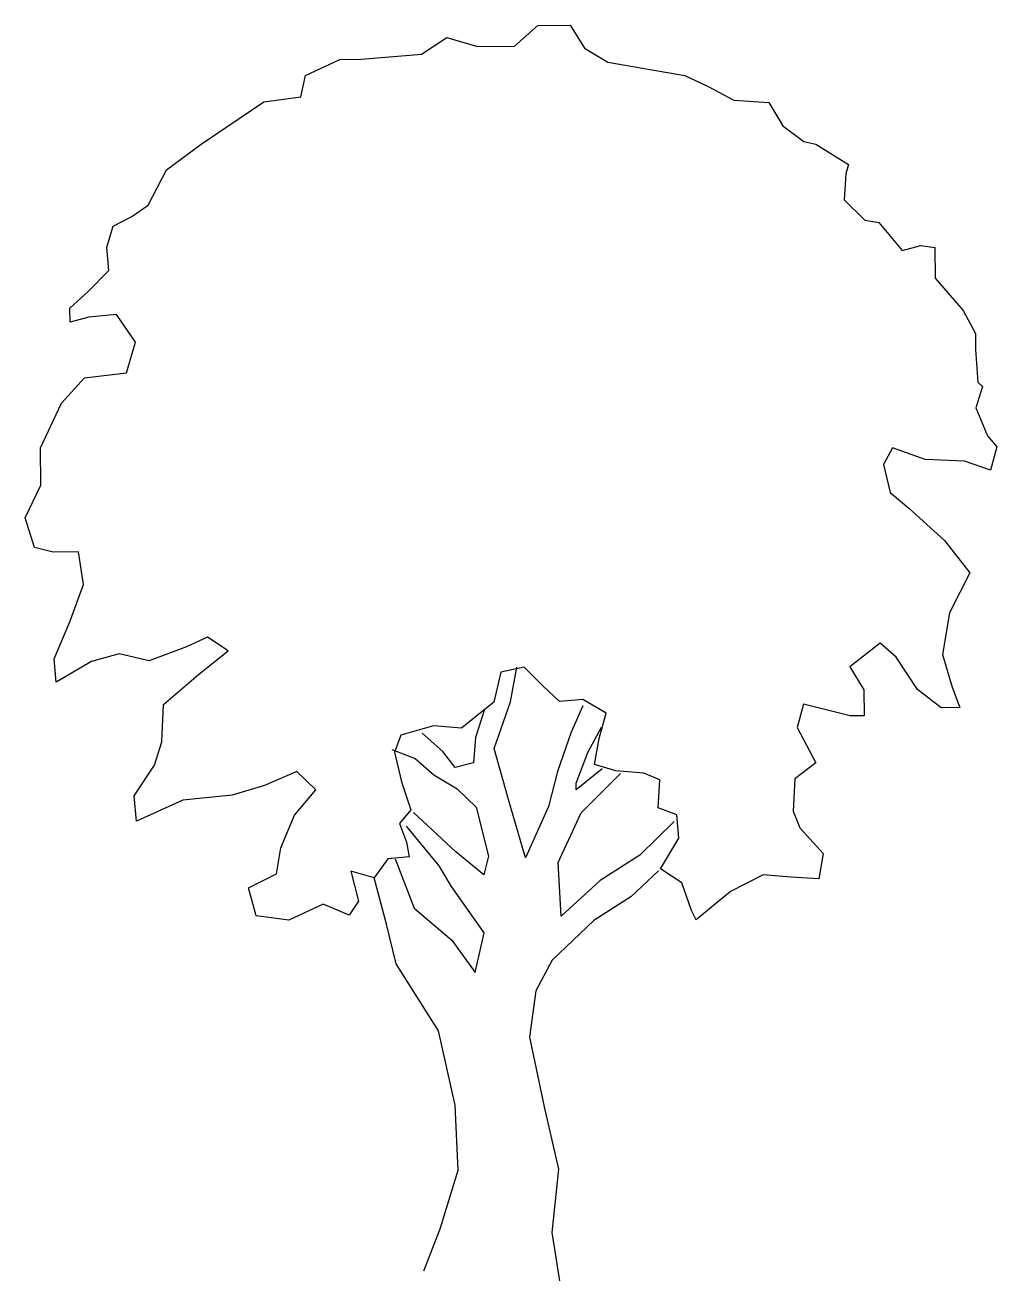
# Model space of a CAD drawing. Header units: inches. Extents: x 0 to 8.1, y 0 to 10.4.
import ezdxf

# ---------------------------------------------------------------- set-up
doc = ezdxf.new("R2010")
doc.units = ezdxf.units.IN
doc.header["$MEASUREMENT"] = 0

# ---------------------------------------------------------------- blocks, each defined once
blk = doc.blocks.new('A$C38791CED')
for p, q in [((4.263, 10.445), (4.534, 10.447)), ((4.534, 10.447), (4.651, 10.255)), ((3.297, 10.206), (3.506, 10.345)), ((3.506, 10.345), (3.761, 10.27)), ((4.071, 10.273), (4.263, 10.445)), ((3.761, 10.27), (4.071, 10.273)), ((4.651, 10.255), (4.845, 10.14)), ((2.331, 10.027), (2.618, 10.162)), ((2.618, 10.162), (2.795, 10.163)), ((2.795, 10.163), (3.297, 10.206)), ((4.845, 10.14), (5.488, 10.029)), ((2.294, 9.85), (2.331, 10.027)), ((5.488, 10.029), (5.682, 9.937)), ((5.682, 9.937), (5.893, 9.822)), ((1.985, 9.808), (2.294, 9.85)), ((5.893, 9.822), (6.186, 9.803)), ((1.463, 9.456), (1.985, 9.808)), ((6.186, 9.803), (6.303, 9.61)), ((6.303, 9.61), (6.476, 9.479)), ((1.177, 9.244), (1.463, 9.456)), ((6.476, 9.479), (6.575, 9.458)), ((6.575, 9.458), (6.848, 9.288)), ((1.024, 8.95), (1.177, 9.244)), ((6.826, 9.211), (6.811, 8.995)), ((6.848, 9.288), (6.826, 9.211)), ((6.811, 8.995), (6.984, 8.825)), ((0.887, 8.855), (1.024, 8.95)), ((0.679, 8.599), (0.733, 8.776)), ((0.733, 8.776), (0.887, 8.855)), ((6.984, 8.825), (7.1, 8.804)), ((7.1, 8.804), (7.295, 8.573)), ((0.697, 8.405), (0.679, 8.599)), ((7.295, 8.573), (7.45, 8.613)), ((7.45, 8.613), (7.566, 8.597)), ((7.566, 8.597), (7.568, 8.343)), ((0.527, 8.233), (0.697, 8.405)), ((7.568, 8.343), (7.802, 8.074)), ((0.373, 8.093), (0.527, 8.233)), ((0.374, 7.977), (0.373, 8.093)), ((7.802, 8.074), (7.903, 7.882)), ((0.529, 8.017), (0.374, 7.977)), ((0.761, 8.041), (0.529, 8.017)), ((0.917, 7.81), (0.761, 8.041)), ((7.903, 7.882), (7.904, 7.749)), ((0.842, 7.555), (0.917, 7.81)), ((7.904, 7.749), (7.923, 7.478)), ((0.494, 7.514), (0.842, 7.555)), ((0.302, 7.302), (0.494, 7.514)), ((7.962, 7.44), (7.908, 7.263)), ((7.923, 7.478), (7.962, 7.44)), ((0.128, 6.931), (0.302, 7.302)), ((7.908, 7.263), (8.004, 7.031)), ((8.004, 7.031), (8.082, 6.938)), ((0.131, 6.621), (0.128, 6.931)), ((7.214, 6.931), (7.138, 6.792)), ((7.486, 6.834), (7.214, 6.931)), ((8.082, 6.938), (8.028, 6.744)), ((7.138, 6.792), (7.195, 6.56)), ((7.812, 6.82), (7.486, 6.834)), ((8.028, 6.744), (7.812, 6.82)), ((0, 6.349), (0.131, 6.621)), ((7.195, 6.56), (7.351, 6.429)), ((7.351, 6.429), (7.646, 6.16)), ((0.079, 6.101), (0, 6.349)), ((0.234, 6.064), (0.079, 6.101)), ((0.444, 6.065), (0.234, 6.064)), ((0.485, 5.795), (0.444, 6.065)), ((7.646, 6.16), (7.858, 5.891)), ((7.858, 5.891), (7.689, 5.558)), ((0.372, 5.484), (0.485, 5.795)), ((7.689, 5.558), (7.631, 5.21)), ((0.241, 5.174), (0.372, 5.484)), ((1.517, 5.355), (1.341, 5.276)), ((1.689, 5.241), (1.517, 5.355)), ((1.341, 5.276), (1.032, 5.158)), ((1.442, 5.045), (1.689, 5.241)), ((7.111, 5.305), (6.858, 5.11)), ((7.244, 5.19), (7.111, 5.305)), ((0.259, 4.981), (0.241, 5.174)), ((0.551, 5.154), (0.259, 4.981)), ((0.783, 5.217), (0.551, 5.154)), ((1.032, 5.158), (0.783, 5.217)), ((7.423, 4.921), (7.244, 5.19)), ((7.631, 5.21), (7.711, 4.939)), ((1.151, 4.794), (1.442, 5.045)), ((3.957, 5.065), (3.898, 4.816)), ((4.15, 5.105), (3.957, 5.065)), ((4.036, 4.817), (4.089, 5.105)), ((4.306, 4.951), (4.15, 5.105)), ((6.858, 5.11), (6.976, 4.917)), ((4.445, 4.82), (4.306, 4.951)), ((6.976, 4.917), (6.977, 4.702)), ((7.618, 4.767), (7.423, 4.921)), ((7.711, 4.939), (7.773, 4.769)), ((3.898, 4.816), (3.629, 4.598)), ((3.901, 4.429), (4.036, 4.817)), ((4.638, 4.838), (4.445, 4.82)), ((4.833, 4.723), (4.638, 4.838)), ((1.137, 4.484), (1.151, 4.794)), ((3.821, 4.754), (3.745, 4.521)), ((4.639, 4.783), (4.541, 4.566)), ((4.773, 4.513), (4.833, 4.723)), ((6.474, 4.797), (6.42, 4.603)), ((6.861, 4.701), (6.474, 4.797)), ((6.977, 4.702), (6.861, 4.701)), ((7.773, 4.769), (7.618, 4.767)), ((3.396, 4.618), (3.126, 4.539)), ((3.629, 4.598), (3.396, 4.618)), ((4.68, 4.396), (4.795, 4.607)), ((6.42, 4.603), (6.577, 4.311)), ((3.11, 4.5), (3.072, 4.4)), ((3.126, 4.539), (3.11, 4.5)), ((3.475, 4.403), (3.303, 4.557)), ((3.745, 4.521), (3.73, 4.311)), ((4.541, 4.566), (4.427, 4.239)), ((4.736, 4.297), (4.773, 4.513)), ((1.077, 4.291), (1.137, 4.484)), ((3.05, 4.422), (3.244, 4.346)), ((3.072, 4.4), (3.129, 4.152)), ((3.576, 4.271), (3.475, 4.403)), ((4.02, 4.004), (3.901, 4.429)), ((4.583, 4.141), (4.68, 4.396)), ((0.908, 4.035), (1.077, 4.291)), ((3.244, 4.346), (3.4, 4.209)), ((3.73, 4.311), (3.576, 4.271)), ((4.914, 4.243), (4.736, 4.297)), ((6.577, 4.311), (6.401, 4.177)), ((2.261, 4.239), (1.991, 4.121)), ((2.417, 4.085), (2.261, 4.239)), ((3.4, 4.209), (3.594, 4.095)), ((4.427, 4.239), (4.352, 3.946)), ((4.798, 4.259), (4.583, 4.086)), ((4.624, 3.893), (4.953, 4.221)), ((5.146, 4.223), (4.914, 4.243)), ((5.279, 4.169), (5.146, 4.223)), ((1.991, 4.121), (1.721, 4.041)), ((2.241, 3.874), (2.417, 4.085)), ((3.129, 4.152), (3.208, 3.92)), ((3.594, 4.095), (3.75, 3.941)), ((4.583, 4.086), (4.583, 4.141)), ((5.264, 3.936), (5.279, 4.169)), ((6.401, 4.177), (6.387, 3.907)), ((0.926, 3.825), (0.908, 4.035)), ((1.312, 3.999), (0.926, 3.825)), ((1.721, 4.041), (1.312, 3.999)), ((4.162, 3.519), (4.02, 4.004)), ((2.127, 3.602), (2.241, 3.874)), ((3.208, 3.92), (3.115, 3.804)), ((3.581, 3.569), (3.231, 3.898)), ((3.75, 3.941), (3.853, 3.533)), ((4.352, 3.946), (4.162, 3.519)), ((4.433, 3.482), (4.624, 3.893)), ((5.42, 3.877), (5.264, 3.936)), ((5.438, 3.684), (5.42, 3.877)), ((6.387, 3.907), (6.443, 3.769)), ((3.115, 3.804), (3.172, 3.649)), ((3.444, 3.452), (3.171, 3.782)), ((5.398, 3.821), (5.113, 3.543)), ((6.443, 3.769), (6.638, 3.555)), ((5.285, 3.428), (5.438, 3.684)), ((2.09, 3.386), (2.127, 3.602)), ((3.172, 3.649), (3.195, 3.528)), ((3.815, 3.378), (3.581, 3.569)), ((6.638, 3.555), (6.601, 3.344)), ((3.018, 3.51), (2.903, 3.354)), ((3.195, 3.528), (3.018, 3.51)), ((3.079, 3.51), (3.237, 3.102)), ((3.545, 3.282), (3.444, 3.452)), ((3.853, 3.533), (3.815, 3.378)), ((4.459, 3.035), (4.433, 3.482)), ((5.113, 3.543), (4.783, 3.33)), ((1.859, 3.269), (2.09, 3.386)), ((2.709, 3.408), (2.772, 3.16)), ((2.903, 3.354), (2.709, 3.408)), ((3.006, 2.968), (2.903, 3.354)), ((5.269, 3.411), (5.038, 3.194)), ((5.463, 3.313), (5.285, 3.428)), ((6.137, 3.379), (5.867, 3.239)), ((6.369, 3.359), (6.137, 3.379)), ((6.601, 3.344), (6.369, 3.359)), ((1.922, 3.037), (1.859, 3.269)), ((3.819, 2.897), (3.545, 3.282)), ((4.783, 3.33), (4.459, 3.035)), ((5.542, 3.082), (5.463, 3.313)), ((5.867, 3.239), (5.581, 3.005)), ((2.479, 3.135), (2.193, 3)), ((2.696, 3.043), (2.479, 3.135)), ((2.772, 3.16), (2.696, 3.043)), ((5.038, 3.194), (4.73, 2.998)), ((2.193, 3), (1.922, 3.037)), ((3.237, 3.102), (3.548, 2.834)), ((5.581, 3.005), (5.542, 3.082)), ((3.086, 2.637), (3.006, 2.968)), ((4.73, 2.998), (4.384, 2.669)), ((3.548, 2.834), (3.744, 2.565)), ((3.744, 2.565), (3.819, 2.897)), ((3.438, 2.081), (3.086, 2.637)), ((4.384, 2.669), (4.248, 2.414)), ((4.248, 2.414), (4.196, 2.027)), ((3.576, 1.463), (3.438, 2.081)), ((4.196, 2.027), (4.317, 1.447)), ((3.602, 0.922), (3.576, 1.463)), ((4.317, 1.447), (4.437, 0.929)), ((3.451, 0.434), (3.602, 0.922)), ((4.437, 0.929), (4.38, 0.403)), ((3.316, 0.085), (3.451, 0.434)), ((4.38, 0.403), (4.444, 0))]:
    blk.add_line(p, q)

msp = doc.modelspace()

# ---------------------------------------------------------------- block references
msp.add_blockref('A$C38791CED', (0, 0))

doc.saveas('drawing.dxf')
